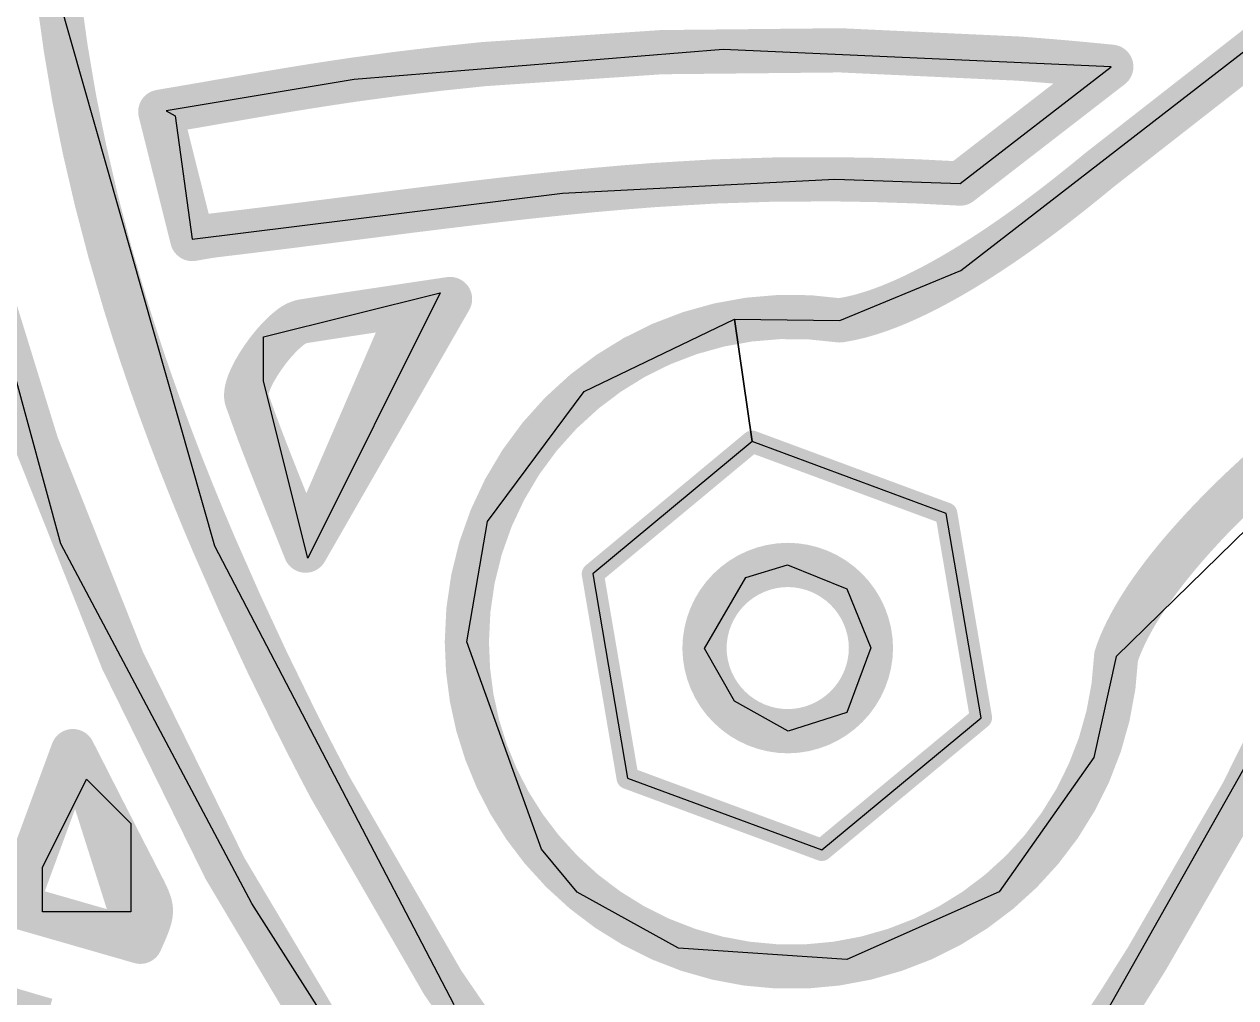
# Model space of a CAD drawing. Header units: millimetres. Extents: x 34 to 168, y 52 to 77.
# Drawn here: x 40.659 to 43.399, y 64.506 to 66.707 of the extents above; entities that cross this region are included whole.
import ezdxf

# ---------------------------------------------------------------- set-up
doc = ezdxf.new("R2010")
doc.units = ezdxf.units.MM
doc.layers.add('TopOverlay', color=2, linetype='Continuous')

msp = doc.modelspace()

# ---------------------------------------------------------------- linework, layer by layer
at = {"layer": 'TopOverlay'}
for p, q in [((42.7778, 66.1505), (44.8792, 67.7765)), ((45.2, 67.3), (43.1289, 65.2777)), ((40.7371, 66.7649), (41.0892, 65.5279)), ((42.2402, 66.6496), (41.405, 66.5818)), ((43.1179, 66.611), (42.2402, 66.6496)), ((42.7761, 66.3468), (43.1179, 66.611)), ((41.405, 66.5818), (40.9802, 66.5115)), ((40.7416, 65.532), (40.4777, 66.4986)), ((40.9802, 66.5115), (41, 66.5)), ((41, 66.5), (41.0389, 66.2214)), ((41.8761, 66.3251), (42.4923, 66.3565)), ((42.4923, 66.3565), (42.7761, 66.3468)), ((41.0389, 66.2214), (41.8761, 66.3251)), ((42.5037, 66.0374), (42.7778, 66.1505)), ((41.2, 66), (41.6, 66.1)), ((41.6, 66.1), (41.3, 65.5)), ((41.9257, 65.8763), (42.2656, 66.04)), ((42.3053, 65.7633), (42.2656, 66.04)), ((42.2656, 66.04), (42.5037, 66.0374)), ((42.2656, 66.04), (42.3053, 65.7633)), ((41.2, 65.9), (41.2, 66)), ((41.3, 65.5), (41.2, 65.9)), ((41.7068, 65.5828), (41.9257, 65.8763)), ((42.3053, 65.7633), (41.945, 65.4642)), ((42.7446, 65.6007), (42.3053, 65.7633)), ((41.6601, 65.3104), (41.7068, 65.5828)), ((42.8232, 65.139), (42.7446, 65.6007)), ((41.1734, 64.7192), (40.7416, 65.532)), ((41.0892, 65.5279), (41.6306, 64.4906)), ((42.291, 65.4558), (42.3852, 65.4845)), ((42.3852, 65.4845), (42.5196, 65.4304)), ((41.945, 65.4642), (42.0237, 65.0026)), ((42.1976, 65.2957), (42.291, 65.4558)), ((42.5196, 65.4304), (42.5742, 65.2972)), ((41.8293, 64.8416), (41.6601, 65.3104)), ((42.2656, 65.1764), (42.1976, 65.2957)), ((42.5742, 65.2972), (42.5196, 65.151)), ((43.0162, 64.3142), (43.561, 65.278)), ((43.1289, 65.2777), (43.0784, 65.0494)), ((42.3867, 65.1085), (42.2656, 65.1764)), ((42.5196, 65.151), (42.3867, 65.1085)), ((42.4629, 64.8401), (42.8232, 65.139)), ((43.0784, 65.0494), (42.8641, 64.7454)), ((40.7, 64.8), (40.8, 65)), ((40.8, 65), (40.9, 64.9)), ((42.0237, 65.0026), (42.4629, 64.8401)), ((40.9, 64.9), (40.9, 64.7)), ((41.91, 64.7446), (41.8293, 64.8416)), ((40.7, 64.7), (40.7, 64.8)), ((42.1386, 64.6176), (41.91, 64.7446)), ((42.8641, 64.7454), (42.5196, 64.5922)), ((41.5798, 64.0842), (41.1734, 64.7192)), ((40.9, 64.7), (40.7, 64.7)), ((42.5196, 64.5922), (42.1386, 64.6176))]:
    msp.add_line(p, q, dxfattribs=at)
for points, const_width in [([(43.3337, 66.5669), (43.9176, 67.0226)], 0.1), ([(42.9075, 66.6294), (42.929, 66.6278)], 0.1), ([(42.7761, 66.3468), (43.1179, 66.611)], 0.1), ([(42.7761, 66.3468), (43.1179, 66.611)], 0.1), ([(42.929, 66.6278), (42.9716, 66.6244)], 0.1), ([(42.9716, 66.6244), (43.0138, 66.6208)], 0.1), ([(43.0138, 66.6208), (43.0557, 66.617)], 0.1), ([(43.0557, 66.617), (43.0765, 66.615)], 0.1), ([(43.0765, 66.615), (43.1179, 66.611)], 0.1), ([(41.3447, 66.5728), (41.405, 66.5818)], 0.1), ([(41.1631, 66.543), (41.1937, 66.5482)], 0.1), ([(41.1937, 66.5482), (41.2241, 66.5533)], 0.1), ([(41.2241, 66.5533), (41.2544, 66.5584)], 0.1), ([(41.2544, 66.5584), (41.2845, 66.5633)], 0.1), ([(41.2845, 66.5633), (41.3146, 66.5681)], 0.1), ([(41.3146, 66.5681), (41.3447, 66.5728)], 0.1), ([(43.2042, 66.4658), (43.3337, 66.5669)], 0.1), ([(41.0208, 66.5184), (41.0342, 66.5207)], 0.1), ([(41.0342, 66.5207), (41.0477, 66.523)], 0.1), ([(41.0477, 66.523), (41.0611, 66.5253)], 0.1), ([(41.0611, 66.5253), (41.0744, 66.5276)], 0.1), ([(41.0744, 66.5276), (41.1011, 66.5323)], 0.1), ([(41.1011, 66.5323), (41.1323, 66.5376)], 0.1), ([(41.1323, 66.5376), (41.1631, 66.543)], 0.1), ([(40.9666, 66.5092), (40.9802, 66.5115)], 0.1), ([(40.9666, 66.5092), (41.0389, 66.2214)], 0.1), ([(40.9666, 66.5092), (41.0389, 66.2214)], 0.1), ([(40.9802, 66.5115), (41.0073, 66.5161)], 0.1), ([(41.0073, 66.5161), (41.0208, 66.5184)], 0.1), ([(43.0909, 66.3774), (43.2042, 66.4658)], 0.1), ([(41.8761, 66.3251), (41.9452, 66.3319)], 0.1), ([(41.9452, 66.3319), (42.0142, 66.338)], 0.1), ([(42.0142, 66.338), (42.0831, 66.3434)], 0.1), ([(41.6007, 66.2938), (41.6693, 66.3021)], 0.1), ([(41.6693, 66.3021), (41.7381, 66.3102)], 0.1), ([(41.7381, 66.3102), (41.8071, 66.3179)], 0.1), ([(41.8071, 66.3179), (41.8761, 66.3251)], 0.1), ([(41.3967, 66.268), (41.5323, 66.2853)], 0.1), ([(41.5323, 66.2853), (41.6007, 66.2938)], 0.1), ([(41.1861, 66.2415), (41.2164, 66.2452)], 0.1), ([(41.2164, 66.2452), (41.2467, 66.249)], 0.1), ([(41.2467, 66.249), (41.2769, 66.2528)], 0.1), ([(41.2769, 66.2528), (41.307, 66.2566)], 0.1), ([(41.307, 66.2566), (41.3371, 66.2604)], 0.1), ([(41.3371, 66.2604), (41.3669, 66.2642)], 0.1), ([(41.3669, 66.2642), (41.3967, 66.268)], 0.1), ([(41.0539, 66.2241), (41.0626, 66.2256)], 0.1), ([(41.0626, 66.2256), (41.0669, 66.2263)], 0.1), ([(41.0669, 66.2263), (41.0711, 66.227)], 0.1), ([(41.0711, 66.227), (41.0752, 66.2277)], 0.1), ([(41.0752, 66.2277), (41.0793, 66.2283)], 0.1), ([(41.0793, 66.2283), (41.0833, 66.2289)], 0.1), ([(41.0833, 66.2289), (41.0873, 66.2295)], 0.1), ([(41.0873, 66.2295), (41.0913, 66.23)], 0.1), ([(41.0913, 66.23), (41.0953, 66.2305)], 0.1), ([(41.0953, 66.2305), (41.1558, 66.2378)], 0.1), ([(41.1558, 66.2378), (41.1861, 66.2415)], 0.1), ([(41.2953, 65.5168), (41.6221, 66.0858)], 0.1), ([(41.5359, 66.0729), (41.6221, 66.0858)], 0.1), ([(41.2953, 65.5168), (41.5359, 66.0729)], 0.1), ([(41.3856, 66.0503), (41.4104, 66.054)], 0.1), ([(41.4104, 66.054), (41.4352, 66.0578)], 0.1), ([(41.4352, 66.0578), (41.4602, 66.0615)], 0.1), ([(41.4602, 66.0615), (41.4853, 66.0653)], 0.1), ([(41.4853, 66.0653), (41.5359, 66.0729)], 0.1), ([(41.2873, 66.035), (41.3118, 66.0388)], 0.1), ([(41.3118, 66.0388), (41.3364, 66.0427)], 0.1), ([(41.3364, 66.0427), (41.361, 66.0465)], 0.1), ([(41.361, 66.0465), (41.3856, 66.0503)], 0.1), ([(41.162, 65.8595), (41.1802, 65.8089)], 0.1), ([(41.1802, 65.8089), (41.1896, 65.7836)], 0.1), ([(41.1896, 65.7836), (41.1992, 65.7584)], 0.1), ([(41.1992, 65.7584), (41.209, 65.7331)], 0.1), ([(41.209, 65.7331), (41.2189, 65.7077)], 0.1), ([(41.945, 65.4642), (42.3053, 65.7633)], 0.05), ([(42.3053, 65.7633), (42.7446, 65.6007)], 0.05), ([(41.2189, 65.7077), (41.229, 65.6822)], 0.1), ([(41.229, 65.6822), (41.2392, 65.6565)], 0.1), ([(41.2392, 65.6565), (41.2496, 65.6307)], 0.1), ([(41.2496, 65.6307), (41.2601, 65.6046)], 0.1), ([(41.2601, 65.6046), (41.2671, 65.5872)], 0.1), ([(41.2671, 65.5872), (41.2706, 65.5785)], 0.1), ([(41.2706, 65.5785), (41.2741, 65.5698)], 0.1), ([(41.2741, 65.5698), (41.2776, 65.561)], 0.1), ([(41.2776, 65.561), (41.2847, 65.5434)], 0.1), ([(42.7446, 65.6007), (42.8232, 65.139)], 0.05), ([(41.2847, 65.5434), (41.2917, 65.5257)], 0.1), ([(41.2917, 65.5257), (41.2953, 65.5168)], 0.1), ([(41.945, 65.4642), (42.0237, 65.0026)], 0.05), ([(42.4629, 64.8401), (42.8232, 65.139)], 0.05), ([(40.6398, 64.7134), (40.7689, 65.0635)], 0.1), ([(40.7689, 65.0635), (40.8108, 64.9813)], 0.1), ([(40.8108, 64.9813), (40.8219, 64.9594)], 0.1), ([(40.8108, 64.9813), (40.9216, 64.6324)], 0.1), ([(40.8219, 64.9594), (40.8329, 64.9378)], 0.1), ([(42.0237, 65.0026), (42.4629, 64.8401)], 0.05), ([(40.8329, 64.9378), (40.8438, 64.9164)], 0.1), ([(40.8438, 64.9164), (40.8547, 64.8952)], 0.1), ([(40.8547, 64.8952), (40.8654, 64.8741)], 0.1), ([(40.8654, 64.8741), (40.8761, 64.8532)], 0.1), ([(40.8761, 64.8532), (40.8868, 64.8324)], 0.1), ([(40.8868, 64.8324), (40.8975, 64.8116)], 0.1), ([(40.8975, 64.8116), (40.9188, 64.7702)], 0.1), ([(40.9188, 64.7702), (40.9199, 64.7682)], 0.1), ([(40.9188, 64.7702), (40.9199, 64.7682)], 0.1), ([(40.9188, 64.7702), (40.9199, 64.7683)], 0.1), ([(40.9188, 64.7702), (40.9199, 64.7682)], 0.1), ([(40.9199, 64.7683), (40.9213, 64.7655)], 0.1), ([(40.9199, 64.7682), (40.9199, 64.7683)], 0.1), ([(40.9199, 64.7682), (40.9213, 64.7655)], 0.1), ([(40.9199, 64.7682), (40.9226, 64.7629)], 0.1), ([(40.9213, 64.7655), (40.9226, 64.7629)], 0.1), ([(40.9213, 64.7655), (40.9226, 64.7629)], 0.1), ([(40.9226, 64.7629), (40.9239, 64.7604)], 0.1), ([(40.9226, 64.7629), (40.9239, 64.7604)], 0.1), ([(40.9226, 64.7629), (40.9239, 64.7604)], 0.1), ([(40.9239, 64.7604), (40.9252, 64.7579)], 0.1), ([(40.9239, 64.7604), (40.9252, 64.7579)], 0.1), ([(40.9239, 64.7604), (40.9252, 64.7579)], 0.1), ([(40.9252, 64.7579), (40.9264, 64.7555)], 0.1), ([(40.9252, 64.7579), (40.9264, 64.7555)], 0.1), ([(40.9252, 64.7579), (40.9264, 64.7555)], 0.1), ([(40.9264, 64.7555), (40.9276, 64.7532)], 0.1), ([(40.9264, 64.7555), (40.9276, 64.7531)], 0.1), ([(40.9264, 64.7555), (40.9276, 64.7532)], 0.1), ([(40.9276, 64.7532), (40.9288, 64.7509)], 0.1), ([(40.9276, 64.7532), (40.9288, 64.7509)], 0.1), ([(40.9276, 64.7531), (40.9288, 64.7509)], 0.1), ([(40.9288, 64.7509), (40.9299, 64.7487)], 0.1), ([(40.9288, 64.7509), (40.9299, 64.7487)], 0.1), ([(40.9288, 64.7509), (40.9299, 64.7487)], 0.1), ([(40.9299, 64.7487), (40.932, 64.7444)], 0.1), ([(40.9299, 64.7487), (40.932, 64.7444)], 0.1), ([(40.9299, 64.7487), (40.931, 64.7465)], 0.1), ([(40.931, 64.7465), (40.932, 64.7444)], 0.1), ([(40.932, 64.7444), (40.9345, 64.7392)], 0.1), ([(40.6398, 64.7134), (40.9216, 64.6324)], 0.1), ([(40.9304, 64.6523), (40.934, 64.6608)], 0.1), ([(40.9216, 64.6324), (40.9304, 64.6523)], 0.1)]:
    msp.add_lwpolyline(points, dxfattribs=dict(at, const_width=const_width))
at = {"layer": 'TopOverlay', "const_width": 0.1}
for points in [[(40.7948, 66.426, -0.02284), (40.7371, 66.7649)], [(41.6982, 66.6169, -0.042531), (42.9075, 66.6294)], [(41.405, 66.5818, -0.011231), (41.6982, 66.6169)], [(40.8862, 66.0774, -0.021036), (40.7948, 66.426)], [(42.0831, 66.3434, -0.020612), (42.4923, 66.3565)], [(42.4923, 66.3565, -0.012638), (42.7761, 66.3468)], [(43.0909, 66.3774, -0.008198), (43.0017, 66.3057)], [(43.0017, 66.3057, -0.009067), (42.92, 66.2445)], [(41.3807, 64.3482, -0.079203), (40.5328, 66.257)], [(41.0539, 66.2241, -0.004388), (41.0389, 66.2214)], [(42.92, 66.2445, -0.010053), (42.8454, 66.1931)], [(42.8454, 66.1931, -0.011173), (42.7778, 66.1505)], [(42.7778, 66.1505, -0.012437), (42.7169, 66.1161)], [(42.7169, 66.1161, -0.013856), (42.6625, 66.089)], [(42.6625, 66.089, -0.015433), (42.6142, 66.0683)], [(40.9449, 65.8983, -0.009613), (40.8862, 66.0774)], [(42.5718, 66.0534, -0.039841), (42.5037, 66.0374)], [(42.6142, 66.0683, -0.017158), (42.5718, 66.0534)], [(41.2583, 66.0196, -0.119022), (41.2873, 66.035)], [(41.9257, 65.8763, -0.213775), (42.5037, 66.0374)], [(41.2249, 65.9871, -0.019909), (41.2418, 66.005)], [(41.2417, 66.005, -0.027004), (41.2583, 66.0196)], [(41.2086, 65.9669, -0.016993), (41.2249, 65.9871)], [(41.1803, 65.9238, -0.035042), (41.2086, 65.9669)], [(41.17, 65.903, -0.024324), (41.1803, 65.9238)], [(41.0125, 65.7153, -0.008946), (40.9449, 65.8983)], [(41.1632, 65.884, -0.036452), (41.17, 65.903)], [(41.1608, 65.8678, -0.064026), (41.1632, 65.884)], [(41.1613, 65.8625, -0.045102), (41.1608, 65.8678)], [(41.1618, 65.8602, -0.022598), (41.1613, 65.8625)], [(41.6601, 65.3104, -0.22371), (41.9257, 65.8763)], [(41.162, 65.8595, -0.00766), (41.1618, 65.8602)], [(43.409, 65.6537, -0.01783), (43.5716, 65.798)], [(43.7733, 65.7565, -0.048306), (43.1982, 64.5939)], [(41.0892, 65.5279, -0.008258), (41.0125, 65.7153)], [(43.3445, 65.5894, -0.01038), (43.409, 65.6537)], [(43.2902, 65.5302, -0.011513), (43.3445, 65.5894)], [(41.2704, 65.1378, -0.014451), (41.0892, 65.5279)], [(43.2451, 65.4761, -0.012782), (43.2902, 65.5302)], [(42.1976, 65.2957, -0.410659), (42.3852, 65.4845)], [(42.3852, 65.4845, -0.411497), (42.5742, 65.2972)], [(43.2084, 65.4269, -0.014192), (43.2451, 65.4761)], [(43.1793, 65.3825, -0.015736), (43.2084, 65.4269)], [(43.1569, 65.343, -0.017394), (43.1793, 65.3826)], [(43.1404, 65.3081, -0.01912), (43.1569, 65.343)], [(41.8293, 64.8416, -0.17545), (41.6601, 65.3104)], [(42.3867, 65.1085, -0.410568), (42.1976, 65.2957)], [(42.5742, 65.2972, -0.41101), (42.3867, 65.1085)], [(43.1289, 65.2777, -0.020839), (43.1404, 65.3081)], [(43.1289, 65.2777, -0.212026), (42.8641, 64.7454)], [(41.3502, 64.9826, -0.006161), (41.2704, 65.1378)], [(42.2137, 63.7223, -0.058115), (41.3502, 64.9826)], [(42.8641, 64.7454, -0.414368), (41.8293, 64.8416)], [(43.6497, 64.7835, -0.075748), (42.4889, 63.2222)], [(40.9345, 64.7392, -0.004907), (40.9368, 64.7343)], [(40.9368, 64.7343, -0.006468), (40.9388, 64.7296)], [(40.9388, 64.7297, -0.008252), (40.9405, 64.7253)], [(40.9405, 64.7253, -0.010235), (40.942, 64.7211)], [(40.942, 64.7211, -0.012351), (40.9432, 64.7172)], [(40.9432, 64.7172, -0.014482), (40.9442, 64.7134)], [(40.9442, 64.7134, -0.054008), (40.9454, 64.7026)], [(40.9434, 64.6875, -0.013794), (40.9418, 64.6817)], [(40.9445, 64.6928, -0.017252), (40.9434, 64.6875)], [(40.9452, 64.6978, -0.020497), (40.9445, 64.6928)], [(40.9454, 64.7026, -0.022871), (40.9452, 64.6978)], [(40.9371, 64.6684, -0.005528), (40.934, 64.6608)], [(40.9397, 64.6754, -0.007797), (40.9371, 64.6684)], [(40.9418, 64.6817, -0.01057), (40.9397, 64.6754)], [(43.1982, 64.5939, -0.011491), (43.0162, 64.3142)], [(40.7089, 64.4553, -0.007293), (40.6028, 64.4868)]]:
    msp.add_lwpolyline(points, format="xyb", dxfattribs=at)
at = {"layer": 'TopOverlay'}
for points, const_width in [([(42.8826, 66.6294, 1), (42.9325, 66.6294, 1)], 0.05), ([(42.8826, 66.6294, 1), (42.9325, 66.6294, 1)], 0.05), ([(41.6732, 66.6169, 1), (41.7232, 66.6169, 1)], 0.05), ([(41.6732, 66.6169, 1), (41.7232, 66.6169, 1)], 0.05), ([(42.904, 66.6278, 1), (42.954, 66.6278, 1)], 0.05), ([(42.904, 66.6278, 1), (42.954, 66.6278, 1)], 0.05), ([(42.9466, 66.6244, 1), (42.9966, 66.6244, 1)], 0.05), ([(42.9466, 66.6244, 1), (42.9966, 66.6244, 1)], 0.05), ([(42.9888, 66.6208, 1), (43.0388, 66.6208, 1)], 0.05), ([(42.9888, 66.6208, 1), (43.0388, 66.6208, 1)], 0.05), ([(43.0307, 66.617, 1), (43.0807, 66.617, 1)], 0.05), ([(43.0307, 66.617, 1), (43.0807, 66.617, 1)], 0.05), ([(43.0515, 66.615, 1), (43.1015, 66.615, 1)], 0.05), ([(43.0515, 66.615, 1), (43.1015, 66.615, 1)], 0.05), ([(43.0929, 66.611, 1), (43.1429, 66.611, 1)], 0.05), ([(43.0929, 66.611, 1), (43.1429, 66.611, 1)], 0.05), ([(43.0929, 66.611, 1), (43.1429, 66.611, 1)], 0.05), ([(41.38, 66.5818, 1), (41.43, 66.5818, 1)], 0.05), ([(41.38, 66.5818, 1), (41.43, 66.5818, 1)], 0.05), ([(41.1687, 66.5482, 1), (41.2187, 66.5482, 1)], 0.05), ([(41.1687, 66.5482, 1), (41.2187, 66.5482, 1)], 0.05), ([(41.1991, 66.5533, 1), (41.2491, 66.5533, 1)], 0.05), ([(41.1991, 66.5533, 1), (41.2491, 66.5533, 1)], 0.05), ([(41.2294, 66.5584, 1), (41.2794, 66.5584, 1)], 0.05), ([(41.2294, 66.5584, 1), (41.2794, 66.5584, 1)], 0.05), ([(41.2595, 66.5633, 1), (41.3095, 66.5633, 1)], 0.05), ([(41.2595, 66.5633, 1), (41.3095, 66.5633, 1)], 0.05), ([(41.2896, 66.5681, 1), (41.3396, 66.5681, 1)], 0.05), ([(41.2896, 66.5681, 1), (41.3396, 66.5681, 1)], 0.05), ([(41.3197, 66.5728, 1), (41.3697, 66.5728, 1)], 0.05), ([(41.3197, 66.5728, 1), (41.3697, 66.5728, 1)], 0.05), ([(43.3087, 66.5669, 1), (43.3587, 66.5669, 1)], 0.05), ([(43.3087, 66.5669, 1), (43.3587, 66.5669, 1)], 0.05), ([(41.0092, 66.5207, 1), (41.0592, 66.5207, 1)], 0.05), ([(41.0092, 66.5207, 1), (41.0592, 66.5207, 1)], 0.05), ([(41.0227, 66.523, 1), (41.0727, 66.523, 1)], 0.05), ([(41.0227, 66.523, 1), (41.0727, 66.523, 1)], 0.05), ([(41.0361, 66.5253, 1), (41.0861, 66.5253, 1)], 0.05), ([(41.0361, 66.5253, 1), (41.0861, 66.5253, 1)], 0.05), ([(41.0494, 66.5276, 1), (41.0994, 66.5276, 1)], 0.05), ([(41.0494, 66.5276, 1), (41.0994, 66.5276, 1)], 0.05), ([(41.0761, 66.5323, 1), (41.1261, 66.5323, 1)], 0.05), ([(41.0761, 66.5323, 1), (41.1261, 66.5323, 1)], 0.05), ([(41.1073, 66.5376, 1), (41.1573, 66.5376, 1)], 0.05), ([(41.1073, 66.5376, 1), (41.1573, 66.5376, 1)], 0.05), ([(41.1381, 66.543, 1), (41.1881, 66.543, 1)], 0.05), ([(41.1381, 66.543, 1), (41.1881, 66.543, 1)], 0.05), ([(40.9416, 66.5092, 1), (40.9916, 66.5092, 1)], 0.05), ([(40.9416, 66.5092, 1), (40.9916, 66.5092, 1)], 0.05), ([(40.9416, 66.5092, 1), (40.9916, 66.5092, 1)], 0.05), ([(40.9552, 66.5115, 1), (41.0052, 66.5115, 1)], 0.05), ([(40.9552, 66.5115, 1), (41.0052, 66.5115, 1)], 0.05), ([(40.9823, 66.5161, 1), (41.0323, 66.5161, 1)], 0.05), ([(40.9823, 66.5161, 1), (41.0323, 66.5161, 1)], 0.05), ([(40.9958, 66.5184, 1), (41.0458, 66.5184, 1)], 0.05), ([(40.9958, 66.5184, 1), (41.0458, 66.5184, 1)], 0.05), ([(43.1792, 66.4658, 1), (43.2292, 66.4658, 1)], 0.05), ([(43.1792, 66.4658, 1), (43.2292, 66.4658, 1)], 0.05), ([(40.7698, 66.426, 1), (40.8198, 66.426, 1)], 0.05), ([(40.7698, 66.426, 1), (40.8198, 66.426, 1)], 0.05), ([(42.4673, 66.3565, 1), (42.5173, 66.3565, 1)], 0.05), ([(42.4673, 66.3565, 1), (42.5173, 66.3565, 1)], 0.05), ([(43.0659, 66.3774, 1), (43.1159, 66.3774, 1)], 0.05), ([(43.0659, 66.3774, 1), (43.1159, 66.3774, 1)], 0.05), ([(41.9202, 66.3319, 1), (41.9702, 66.3319, 1)], 0.05), ([(41.9202, 66.3319, 1), (41.9702, 66.3319, 1)], 0.05), ([(41.9892, 66.338, 1), (42.0392, 66.338, 1)], 0.05), ([(41.9892, 66.338, 1), (42.0392, 66.338, 1)], 0.05), ([(42.0581, 66.3434, 1), (42.1081, 66.3434, 1)], 0.05), ([(42.0581, 66.3434, 1), (42.1081, 66.3434, 1)], 0.05), ([(42.7511, 66.3468, 1), (42.8011, 66.3468, 1)], 0.05), ([(42.7511, 66.3468, 1), (42.8011, 66.3468, 1)], 0.05), ([(42.7511, 66.3468, 1), (42.8011, 66.3468, 1)], 0.05), ([(41.6443, 66.3021, 1), (41.6943, 66.3021, 1)], 0.05), ([(41.6443, 66.3021, 1), (41.6943, 66.3021, 1)], 0.05), ([(41.7131, 66.3102, 1), (41.7631, 66.3102, 1)], 0.05), ([(41.7131, 66.3102, 1), (41.7631, 66.3102, 1)], 0.05), ([(41.7821, 66.3179, 1), (41.8321, 66.3179, 1)], 0.05), ([(41.7821, 66.3179, 1), (41.8321, 66.3179, 1)], 0.05), ([(41.8511, 66.3251, 1), (41.9011, 66.3251, 1)], 0.05), ([(41.8511, 66.3251, 1), (41.9011, 66.3251, 1)], 0.05), ([(42.9767, 66.3057, 1), (43.0267, 66.3057, 1)], 0.05), ([(42.9767, 66.3057, 1), (43.0267, 66.3057, 1)], 0.05), ([(41.5073, 66.2853, 1), (41.5573, 66.2853, 1)], 0.05), ([(41.5073, 66.2853, 1), (41.5573, 66.2853, 1)], 0.05), ([(41.5757, 66.2938, 1), (41.6257, 66.2938, 1)], 0.05), ([(41.5757, 66.2938, 1), (41.6257, 66.2938, 1)], 0.05), ([(41.1914, 66.2452, 1), (41.2414, 66.2452, 1)], 0.05), ([(41.1914, 66.2452, 1), (41.2414, 66.2452, 1)], 0.05), ([(41.2217, 66.249, 1), (41.2717, 66.249, 1)], 0.05), ([(41.2217, 66.249, 1), (41.2717, 66.249, 1)], 0.05), ([(41.2519, 66.2528, 1), (41.3019, 66.2528, 1)], 0.05), ([(41.2519, 66.2528, 1), (41.3019, 66.2528, 1)], 0.05), ([(41.282, 66.2566, 1), (41.332, 66.2566, 1)], 0.05), ([(41.282, 66.2566, 1), (41.332, 66.2566, 1)], 0.05), ([(41.3121, 66.2604, 1), (41.3621, 66.2604, 1)], 0.05), ([(41.3121, 66.2604, 1), (41.3621, 66.2604, 1)], 0.05), ([(41.3419, 66.2642, 1), (41.3919, 66.2642, 1)], 0.05), ([(41.3419, 66.2642, 1), (41.3919, 66.2642, 1)], 0.05), ([(41.3717, 66.268, 1), (41.4217, 66.268, 1)], 0.05), ([(41.3717, 66.268, 1), (41.4217, 66.268, 1)], 0.05), ([(41.0139, 66.2214, 1), (41.0639, 66.2214, 1)], 0.05), ([(41.0139, 66.2214, 1), (41.0639, 66.2214, 1)], 0.05), ([(41.0139, 66.2214, 1), (41.0639, 66.2214, 1)], 0.05), ([(41.0289, 66.2241, 1), (41.0789, 66.2241, 1)], 0.05), ([(41.0289, 66.2241, 1), (41.0789, 66.2241, 1)], 0.05), ([(41.0376, 66.2256, 1), (41.0876, 66.2256, 1)], 0.05), ([(41.0376, 66.2256, 1), (41.0876, 66.2256, 1)], 0.05), ([(41.0419, 66.2263, 1), (41.0919, 66.2263, 1)], 0.05), ([(41.0419, 66.2263, 1), (41.0919, 66.2263, 1)], 0.05), ([(41.0461, 66.227, 1), (41.0961, 66.227, 1)], 0.05), ([(41.0461, 66.227, 1), (41.0961, 66.227, 1)], 0.05), ([(41.0502, 66.2277, 1), (41.1002, 66.2277, 1)], 0.05), ([(41.0502, 66.2277, 1), (41.1002, 66.2277, 1)], 0.05), ([(41.0543, 66.2283, 1), (41.1043, 66.2283, 1)], 0.05), ([(41.0543, 66.2283, 1), (41.1043, 66.2283, 1)], 0.05), ([(41.0583, 66.2289, 1), (41.1083, 66.2289, 1)], 0.05), ([(41.0583, 66.2289, 1), (41.1083, 66.2289, 1)], 0.05), ([(41.0624, 66.2295, 1), (41.1123, 66.2295, 1)], 0.05), ([(41.0624, 66.2295, 1), (41.1123, 66.2295, 1)], 0.05), ([(41.0663, 66.23, 1), (41.1163, 66.23, 1)], 0.05), ([(41.0663, 66.23, 1), (41.1163, 66.23, 1)], 0.05), ([(41.0703, 66.2305, 1), (41.1203, 66.2305, 1)], 0.05), ([(41.0703, 66.2305, 1), (41.1203, 66.2305, 1)], 0.05), ([(41.1308, 66.2378, 1), (41.1808, 66.2378, 1)], 0.05), ([(41.1308, 66.2378, 1), (41.1808, 66.2378, 1)], 0.05), ([(41.1611, 66.2415, 1), (41.2111, 66.2415, 1)], 0.05), ([(41.1611, 66.2415, 1), (41.2111, 66.2415, 1)], 0.05), ([(42.895, 66.2445, 1), (42.945, 66.2445, 1)], 0.05), ([(42.895, 66.2445, 1), (42.945, 66.2445, 1)], 0.05), ([(42.8204, 66.1931, 1), (42.8704, 66.1931, 1)], 0.05), ([(42.8204, 66.1931, 1), (42.8704, 66.1931, 1)], 0.05), ([(42.7528, 66.1505, 1), (42.8028, 66.1505, 1)], 0.05), ([(42.7528, 66.1505, 1), (42.8028, 66.1505, 1)], 0.05), ([(42.6919, 66.1161, 1), (42.7419, 66.1161, 1)], 0.05), ([(42.6919, 66.1161, 1), (42.7419, 66.1161, 1)], 0.05), ([(41.5971, 66.0858, 1), (41.6471, 66.0858, 1)], 0.05), ([(41.5971, 66.0858, 1), (41.6471, 66.0858, 1)], 0.05), ([(42.6375, 66.089, 1), (42.6875, 66.089, 1)], 0.05), ([(42.6375, 66.089, 1), (42.6875, 66.089, 1)], 0.05), ([(40.8612, 66.0774, 1), (40.9112, 66.0774, 1)], 0.05), ([(40.8612, 66.0774, 1), (40.9112, 66.0774, 1)], 0.05), ([(41.3854, 66.054, 1), (41.4354, 66.054, 1)], 0.05), ([(41.3854, 66.054, 1), (41.4354, 66.054, 1)], 0.05), ([(41.4102, 66.0578, 1), (41.4602, 66.0578, 1)], 0.05), ([(41.4102, 66.0578, 1), (41.4602, 66.0578, 1)], 0.05), ([(41.4352, 66.0615, 1), (41.4852, 66.0615, 1)], 0.05), ([(41.4352, 66.0615, 1), (41.4852, 66.0615, 1)], 0.05), ([(41.4603, 66.0653, 1), (41.5103, 66.0653, 1)], 0.05), ([(41.4603, 66.0653, 1), (41.5103, 66.0653, 1)], 0.05), ([(41.511, 66.0729, 1), (41.5609, 66.0729, 1)], 0.05), ([(41.511, 66.0729, 1), (41.5609, 66.0729, 1)], 0.05), ([(41.511, 66.0729, 1), (41.5609, 66.0729, 1)], 0.05), ([(42.5468, 66.0534, 1), (42.5968, 66.0534, 1)], 0.05), ([(42.5468, 66.0534, 1), (42.5968, 66.0534, 1)], 0.05), ([(42.5892, 66.0683, 1), (42.6392, 66.0683, 1)], 0.05), ([(42.5892, 66.0683, 1), (42.6392, 66.0683, 1)], 0.05), ([(41.2623, 66.035, 1), (41.3123, 66.035, 1)], 0.05), ([(41.2623, 66.035, 1), (41.3123, 66.035, 1)], 0.05), ([(41.2868, 66.0388, 1), (41.3368, 66.0388, 1)], 0.05), ([(41.2868, 66.0388, 1), (41.3368, 66.0388, 1)], 0.05), ([(41.3114, 66.0427, 1), (41.3614, 66.0427, 1)], 0.05), ([(41.3114, 66.0427, 1), (41.3614, 66.0427, 1)], 0.05), ([(41.336, 66.0465, 1), (41.386, 66.0465, 1)], 0.05), ([(41.336, 66.0465, 1), (41.386, 66.0465, 1)], 0.05), ([(41.3606, 66.0503, 1), (41.4106, 66.0503, 1)], 0.05), ([(41.3606, 66.0503, 1), (41.4106, 66.0503, 1)], 0.05), ([(42.4787, 66.0374, 1), (42.5287, 66.0374, 1)], 0.05), ([(42.4787, 66.0374, 1), (42.5287, 66.0374, 1)], 0.05), ([(41.2168, 66.005, 1), (41.2667, 66.005, 1)], 0.05), ([(41.2168, 66.005, 1), (41.2668, 66.005, 1)], 0.05), ([(41.2333, 66.0196, 1), (41.2833, 66.0196, 1)], 0.05), ([(41.2333, 66.0196, 1), (41.2833, 66.0196, 1)], 0.05), ([(41.1999, 65.9871, 1), (41.2499, 65.9871, 1)], 0.05), ([(41.1999, 65.9871, 1), (41.2499, 65.9871, 1)], 0.05), ([(41.1836, 65.9669, 1), (41.2336, 65.9669, 1)], 0.05), ([(41.1836, 65.9669, 1), (41.2336, 65.9669, 1)], 0.05), ([(41.1553, 65.9238, 1), (41.2053, 65.9238, 1)], 0.05), ([(41.1553, 65.9238, 1), (41.2053, 65.9238, 1)], 0.05), ([(40.9199, 65.8983, 1), (40.9699, 65.8983, 1)], 0.05), ([(40.9199, 65.8983, 1), (40.9699, 65.8983, 1)], 0.05), ([(41.145, 65.903, 1), (41.195, 65.903, 1)], 0.05), ([(41.145, 65.903, 1), (41.195, 65.903, 1)], 0.05), ([(41.1358, 65.8678, 1), (41.1858, 65.8678, 1)], 0.05), ([(41.1358, 65.8678, 1), (41.1858, 65.8678, 1)], 0.05), ([(41.1363, 65.8625, 1), (41.1863, 65.8625, 1)], 0.05), ([(41.1363, 65.8625, 1), (41.1863, 65.8625, 1)], 0.05), ([(41.1382, 65.884, 1), (41.1882, 65.884, 1)], 0.05), ([(41.1382, 65.884, 1), (41.1882, 65.884, 1)], 0.05), ([(41.9007, 65.8763, 1), (41.9507, 65.8763, 1)], 0.05), ([(41.9007, 65.8763, 1), (41.9507, 65.8763, 1)], 0.05), ([(41.1368, 65.8602, 1), (41.1868, 65.8602, 1)], 0.05), ([(41.1368, 65.8602, 1), (41.1868, 65.8602, 1)], 0.05), ([(41.137, 65.8595, 1), (41.187, 65.8595, 1)], 0.05), ([(41.137, 65.8595, 1), (41.187, 65.8595, 1)], 0.05), ([(41.1552, 65.8089, 1), (41.2052, 65.8089, 1)], 0.05), ([(41.1552, 65.8089, 1), (41.2052, 65.8089, 1)], 0.05), ([(41.1646, 65.7836, 1), (41.2146, 65.7836, 1)], 0.05), ([(41.1646, 65.7836, 1), (41.2146, 65.7836, 1)], 0.05), ([(41.1742, 65.7584, 1), (41.2242, 65.7584, 1)], 0.05), ([(41.1742, 65.7584, 1), (41.2242, 65.7584, 1)], 0.05), ([(41.184, 65.7331, 1), (41.234, 65.7331, 1)], 0.05), ([(41.184, 65.7331, 1), (41.234, 65.7331, 1)], 0.05), ([(42.2928, 65.7633, 1), (42.3178, 65.7633, 1)], 0.025), ([(42.2928, 65.7633, 1), (42.3178, 65.7633, 1)], 0.025), ([(40.9875, 65.7153, 1), (41.0375, 65.7153, 1)], 0.05), ([(40.9876, 65.7153, 1), (41.0375, 65.7153, 1)], 0.05), ([(41.1939, 65.7077, 1), (41.2439, 65.7077, 1)], 0.05), ([(41.1939, 65.7077, 1), (41.2439, 65.7077, 1)], 0.05), ([(41.204, 65.6822, 1), (41.254, 65.6822, 1)], 0.05), ([(41.204, 65.6822, 1), (41.254, 65.6822, 1)], 0.05), ([(41.2142, 65.6565, 1), (41.2642, 65.6565, 1)], 0.05), ([(41.2142, 65.6565, 1), (41.2642, 65.6565, 1)], 0.05), ([(43.384, 65.6537, 1), (43.434, 65.6537, 1)], 0.05), ([(43.384, 65.6537, 1), (43.434, 65.6537, 1)], 0.05), ([(41.2246, 65.6307, 1), (41.2746, 65.6307, 1)], 0.05), ([(41.2246, 65.6307, 1), (41.2746, 65.6307, 1)], 0.05), ([(41.2351, 65.6046, 1), (41.2851, 65.6046, 1)], 0.05), ([(41.2351, 65.6046, 1), (41.2851, 65.6046, 1)], 0.05), ([(41.2421, 65.5872, 1), (41.2921, 65.5872, 1)], 0.05), ([(41.2421, 65.5872, 1), (41.2921, 65.5872, 1)], 0.05), ([(43.3195, 65.5894, 1), (43.3695, 65.5894, 1)], 0.05), ([(43.3195, 65.5894, 1), (43.3695, 65.5894, 1)], 0.05), ([(41.2456, 65.5785, 1), (41.2956, 65.5785, 1)], 0.05), ([(41.2456, 65.5785, 1), (41.2956, 65.5785, 1)], 0.05), ([(41.2491, 65.5698, 1), (41.2991, 65.5698, 1)], 0.05), ([(41.2491, 65.5698, 1), (41.2991, 65.5698, 1)], 0.05), ([(41.2526, 65.561, 1), (41.3026, 65.561, 1)], 0.05), ([(41.2526, 65.561, 1), (41.3026, 65.561, 1)], 0.05), ([(42.7321, 65.6007, 1), (42.7571, 65.6007, 1)], 0.025), ([(42.7321, 65.6007, 1), (42.7571, 65.6007, 1)], 0.025), ([(41.2597, 65.5434, 1), (41.3097, 65.5434, 1)], 0.05), ([(41.2597, 65.5434, 1), (41.3097, 65.5434, 1)], 0.05), ([(41.0643, 65.5279, 1), (41.1142, 65.5279, 1)], 0.05), ([(41.0643, 65.5279, 1), (41.1142, 65.5279, 1)], 0.05), ([(41.2667, 65.5257, 1), (41.3167, 65.5257, 1)], 0.05), ([(41.2667, 65.5257, 1), (41.3167, 65.5257, 1)], 0.05), ([(41.2703, 65.5168, 1), (41.3203, 65.5168, 1)], 0.05), ([(41.2703, 65.5168, 1), (41.3203, 65.5168, 1)], 0.05), ([(41.2703, 65.5168, 1), (41.3203, 65.5168, 1)], 0.05), ([(43.2652, 65.5302, 1), (43.3152, 65.5302, 1)], 0.05), ([(43.2652, 65.5302, 1), (43.3152, 65.5302, 1)], 0.05), ([(42.3602, 65.4845, 1), (42.4102, 65.4845, 1)], 0.05), ([(42.3602, 65.4845, 1), (42.4102, 65.4845, 1)], 0.05), ([(43.2201, 65.4761, 1), (43.2701, 65.4761, 1)], 0.05), ([(43.2201, 65.4761, 1), (43.2701, 65.4761, 1)], 0.05), ([(41.9325, 65.4642, 1), (41.9575, 65.4642, 1)], 0.025), ([(41.9325, 65.4642, 1), (41.9575, 65.4642, 1)], 0.025), ([(43.1834, 65.4269, 1), (43.2334, 65.4269, 1)], 0.05), ([(43.1834, 65.4269, 1), (43.2334, 65.4269, 1)], 0.05), ([(43.1543, 65.3826, 1), (43.2043, 65.3826, 1)], 0.05), ([(43.1543, 65.3825, 1), (43.2043, 65.3825, 1)], 0.05), ([(43.1319, 65.343, 1), (43.1819, 65.343, 1)], 0.05), ([(43.1319, 65.343, 1), (43.1819, 65.343, 1)], 0.05), ([(41.6351, 65.3104, 1), (41.6851, 65.3104, 1)], 0.05), ([(41.6351, 65.3104, 1), (41.6851, 65.3104, 1)], 0.05), ([(42.1726, 65.2957, 1), (42.2226, 65.2957, 1)], 0.05), ([(42.1726, 65.2957, 1), (42.2226, 65.2957, 1)], 0.05), ([(42.5492, 65.2972, 1), (42.5992, 65.2972, 1)], 0.05), ([(42.5492, 65.2972, 1), (42.5992, 65.2972, 1)], 0.05), ([(43.1154, 65.3081, 1), (43.1654, 65.3081, 1)], 0.05), ([(43.1154, 65.3081, 1), (43.1654, 65.3081, 1)], 0.05), ([(43.1039, 65.2777, 1), (43.1539, 65.2777, 1)], 0.05), ([(43.1039, 65.2777, 1), (43.1539, 65.2777, 1)], 0.05), ([(41.2454, 65.1378, 1), (41.2954, 65.1378, 1)], 0.05), ([(41.2454, 65.1378, 1), (41.2954, 65.1378, 1)], 0.05), ([(42.3617, 65.1085, 1), (42.4117, 65.1085, 1)], 0.05), ([(42.3617, 65.1085, 1), (42.4117, 65.1085, 1)], 0.05), ([(42.8107, 65.139, 1), (42.8357, 65.139, 1)], 0.025), ([(42.8107, 65.139, 1), (42.8357, 65.139, 1)], 0.025), ([(40.7439, 65.0635, 1), (40.7939, 65.0635, 1)], 0.05), ([(40.7439, 65.0635, 1), (40.7939, 65.0635, 1)], 0.05), ([(40.7858, 64.9813, 1), (40.8358, 64.9813, 1)], 0.05), ([(40.7858, 64.9813, 1), (40.8358, 64.9813, 1)], 0.05), ([(40.7858, 64.9813, 1), (40.8358, 64.9813, 1)], 0.05), ([(40.7969, 64.9594, 1), (40.8469, 64.9594, 1)], 0.05), ([(40.7969, 64.9594, 1), (40.8469, 64.9594, 1)], 0.05), ([(41.3252, 64.9826, 1), (41.3752, 64.9826, 1)], 0.05), ([(41.3252, 64.9826, 1), (41.3752, 64.9826, 1)], 0.05), ([(42.0112, 65.0026, 1), (42.0362, 65.0026, 1)], 0.025), ([(42.0112, 65.0026, 1), (42.0362, 65.0026, 1)], 0.025), ([(40.8079, 64.9378, 1), (40.8579, 64.9378, 1)], 0.05), ([(40.8079, 64.9378, 1), (40.8579, 64.9378, 1)], 0.05), ([(40.8188, 64.9164, 1), (40.8688, 64.9164, 1)], 0.05), ([(40.8188, 64.9164, 1), (40.8688, 64.9164, 1)], 0.05), ([(40.8297, 64.8952, 1), (40.8797, 64.8952, 1)], 0.05), ([(40.8297, 64.8952, 1), (40.8797, 64.8952, 1)], 0.05), ([(40.8404, 64.8741, 1), (40.8904, 64.8741, 1)], 0.05), ([(40.8404, 64.8741, 1), (40.8904, 64.8741, 1)], 0.05), ([(40.8511, 64.8532, 1), (40.9011, 64.8532, 1)], 0.05), ([(40.8511, 64.8532, 1), (40.9011, 64.8532, 1)], 0.05), ([(40.8618, 64.8324, 1), (40.9118, 64.8324, 1)], 0.05), ([(40.8618, 64.8324, 1), (40.9118, 64.8324, 1)], 0.05), ([(41.8043, 64.8416, 1), (41.8543, 64.8416, 1)], 0.05), ([(41.8043, 64.8416, 1), (41.8543, 64.8416, 1)], 0.05), ([(40.8725, 64.8116, 1), (40.9225, 64.8116, 1)], 0.05), ([(40.8725, 64.8116, 1), (40.9225, 64.8116, 1)], 0.05), ([(42.4504, 64.8401, 1), (42.4754, 64.8401, 1)], 0.025), ([(42.4504, 64.8401, 1), (42.4754, 64.8401, 1)], 0.025), ([(40.8938, 64.7702, 1), (40.9438, 64.7702, 1)], 0.05), ([(40.8938, 64.7702, 1), (40.9438, 64.7702, 1)], 0.05), ([(40.8938, 64.7702, 1), (40.9438, 64.7702, 1)], 0.05), ([(40.8938, 64.7702, 1), (40.9438, 64.7702, 1)], 0.05), ([(40.8938, 64.7702, 1), (40.9438, 64.7702, 1)], 0.05), ([(40.8949, 64.7683, 1), (40.9449, 64.7683, 1)], 0.05), ([(40.8949, 64.7683, 1), (40.9449, 64.7683, 1)], 0.05), ([(40.8949, 64.7683, 1), (40.9449, 64.7683, 1)], 0.05), ([(40.8949, 64.7682, 1), (40.9449, 64.7682, 1)], 0.05), ([(40.8949, 64.7682, 1), (40.9449, 64.7682, 1)], 0.05), ([(40.8949, 64.7682, 1), (40.9449, 64.7682, 1)], 0.05), ([(40.8949, 64.7682, 1), (40.9449, 64.7682, 1)], 0.05), ([(40.8949, 64.7682, 1), (40.9449, 64.7682, 1)], 0.05), ([(40.8949, 64.7682, 1), (40.9449, 64.7682, 1)], 0.05), ([(40.8963, 64.7655, 1), (40.9463, 64.7655, 1)], 0.05), ([(40.8963, 64.7655, 1), (40.9463, 64.7655, 1)], 0.05), ([(40.8963, 64.7655, 1), (40.9463, 64.7655, 1)], 0.05), ([(40.8963, 64.7655, 1), (40.9463, 64.7655, 1)], 0.05), ([(40.8976, 64.7629, 1), (40.9476, 64.7629, 1)], 0.05), ([(40.8976, 64.7629, 1), (40.9476, 64.7629, 1)], 0.05), ([(40.8976, 64.7629, 1), (40.9476, 64.7629, 1)], 0.05), ([(40.8976, 64.7629, 1), (40.9476, 64.7629, 1)], 0.05), ([(40.8976, 64.7629, 1), (40.9476, 64.7629, 1)], 0.05), ([(40.8976, 64.7629, 1), (40.9476, 64.7629, 1)], 0.05), ([(40.8989, 64.7604, 1), (40.9489, 64.7604, 1)], 0.05), ([(40.8989, 64.7604, 1), (40.9489, 64.7604, 1)], 0.05), ([(40.8989, 64.7604, 1), (40.9489, 64.7604, 1)], 0.05), ([(40.8989, 64.7604, 1), (40.9489, 64.7604, 1)], 0.05), ([(40.8989, 64.7604, 1), (40.9489, 64.7604, 1)], 0.05), ([(40.8989, 64.7604, 1), (40.9489, 64.7604, 1)], 0.05), ([(40.9002, 64.7579, 1), (40.9502, 64.7579, 1)], 0.05), ([(40.9002, 64.7579, 1), (40.9502, 64.7579, 1)], 0.05), ([(40.9002, 64.7579, 1), (40.9502, 64.7579, 1)], 0.05), ([(40.9002, 64.7579, 1), (40.9502, 64.7579, 1)], 0.05), ([(40.9002, 64.7579, 1), (40.9502, 64.7579, 1)], 0.05), ([(40.9002, 64.7579, 1), (40.9502, 64.7579, 1)], 0.05), ([(40.9014, 64.7555, 1), (40.9514, 64.7555, 1)], 0.05), ([(40.9014, 64.7555, 1), (40.9514, 64.7555, 1)], 0.05), ([(40.9014, 64.7555, 1), (40.9514, 64.7555, 1)], 0.05), ([(40.9014, 64.7555, 1), (40.9514, 64.7555, 1)], 0.05), ([(40.9014, 64.7555, 1), (40.9514, 64.7555, 1)], 0.05), ([(40.9014, 64.7555, 1), (40.9514, 64.7555, 1)], 0.05), ([(40.9026, 64.7532, 1), (40.9526, 64.7532, 1)], 0.05), ([(40.9026, 64.7532, 1), (40.9526, 64.7532, 1)], 0.05), ([(40.9026, 64.7532, 1), (40.9526, 64.7532, 1)], 0.05), ([(40.9026, 64.7532, 1), (40.9526, 64.7532, 1)], 0.05), ([(40.9026, 64.7531, 1), (40.9526, 64.7531, 1)], 0.05), ([(40.9026, 64.7531, 1), (40.9526, 64.7531, 1)], 0.05), ([(40.9038, 64.7509, 1), (40.9538, 64.7509, 1)], 0.05), ([(40.9038, 64.7509, 1), (40.9538, 64.7509, 1)], 0.05), ([(40.9038, 64.7509, 1), (40.9538, 64.7509, 1)], 0.05), ([(40.9038, 64.7509, 1), (40.9538, 64.7509, 1)], 0.05), ([(40.9038, 64.7509, 1), (40.9538, 64.7509, 1)], 0.05), ([(40.9038, 64.7509, 1), (40.9538, 64.7509, 1)], 0.05), ([(40.9049, 64.7487, 1), (40.9549, 64.7487, 1)], 0.05), ([(40.9049, 64.7487, 1), (40.9549, 64.7487, 1)], 0.05), ([(40.9049, 64.7487, 1), (40.9549, 64.7487, 1)], 0.05), ([(40.9049, 64.7487, 1), (40.9549, 64.7487, 1)], 0.05), ([(40.9049, 64.7487, 1), (40.9549, 64.7487, 1)], 0.05), ([(40.9049, 64.7487, 1), (40.9549, 64.7487, 1)], 0.05), ([(40.906, 64.7465, 1), (40.956, 64.7465, 1)], 0.05), ([(40.906, 64.7465, 1), (40.956, 64.7465, 1)], 0.05), ([(40.907, 64.7444, 1), (40.957, 64.7444, 1)], 0.05), ([(40.907, 64.7444, 1), (40.957, 64.7444, 1)], 0.05), ([(40.907, 64.7444, 1), (40.957, 64.7444, 1)], 0.05), ([(40.907, 64.7444, 1), (40.957, 64.7444, 1)], 0.05), ([(40.9095, 64.7392, 1), (40.9595, 64.7392, 1)], 0.05), ([(40.9095, 64.7392, 1), (40.9595, 64.7392, 1)], 0.05), ([(42.8391, 64.7454, 1), (42.8891, 64.7454, 1)], 0.05), ([(42.8391, 64.7454, 1), (42.8891, 64.7454, 1)], 0.05), ([(40.6148, 64.7134, 1), (40.6648, 64.7134, 1)], 0.05), ([(40.6148, 64.7134, 1), (40.6648, 64.7134, 1)], 0.05), ([(40.9118, 64.7343, 1), (40.9618, 64.7343, 1)], 0.05), ([(40.9118, 64.7343, 1), (40.9618, 64.7343, 1)], 0.05), ([(40.9138, 64.7297, 1), (40.9638, 64.7297, 1)], 0.05), ([(40.9138, 64.7296, 1), (40.9638, 64.7296, 1)], 0.05), ([(40.9155, 64.7253, 1), (40.9655, 64.7253, 1)], 0.05), ([(40.9155, 64.7253, 1), (40.9655, 64.7253, 1)], 0.05), ([(40.917, 64.7211, 1), (40.967, 64.7211, 1)], 0.05), ([(40.917, 64.7211, 1), (40.967, 64.7211, 1)], 0.05), ([(40.9182, 64.7172, 1), (40.9682, 64.7172, 1)], 0.05), ([(40.9182, 64.7172, 1), (40.9682, 64.7172, 1)], 0.05), ([(40.9192, 64.7134, 1), (40.9692, 64.7134, 1)], 0.05), ([(40.9192, 64.7134, 1), (40.9692, 64.7134, 1)], 0.05), ([(40.9184, 64.6875, 1), (40.9684, 64.6875, 1)], 0.05), ([(40.9184, 64.6875, 1), (40.9684, 64.6875, 1)], 0.05), ([(40.9195, 64.6928, 1), (40.9695, 64.6928, 1)], 0.05), ([(40.9195, 64.6928, 1), (40.9695, 64.6928, 1)], 0.05), ([(40.9202, 64.6978, 1), (40.9702, 64.6978, 1)], 0.05), ([(40.9202, 64.6978, 1), (40.9702, 64.6978, 1)], 0.05), ([(40.9204, 64.7026, 1), (40.9704, 64.7026, 1)], 0.05), ([(40.9204, 64.7026, 1), (40.9704, 64.7026, 1)], 0.05), ([(40.909, 64.6608, 1), (40.959, 64.6608, 1)], 0.05), ([(40.909, 64.6608, 1), (40.959, 64.6608, 1)], 0.05), ([(40.9121, 64.6684, 1), (40.9621, 64.6684, 1)], 0.05), ([(40.9121, 64.6684, 1), (40.9621, 64.6684, 1)], 0.05), ([(40.9147, 64.6754, 1), (40.9647, 64.6754, 1)], 0.05), ([(40.9147, 64.6754, 1), (40.9647, 64.6754, 1)], 0.05), ([(40.9168, 64.6817, 1), (40.9668, 64.6817, 1)], 0.05), ([(40.9168, 64.6817, 1), (40.9668, 64.6817, 1)], 0.05), ([(40.8966, 64.6324, 1), (40.9466, 64.6324, 1)], 0.05), ([(40.8966, 64.6324, 1), (40.9466, 64.6324, 1)], 0.05), ([(40.8966, 64.6324, 1), (40.9466, 64.6324, 1)], 0.05), ([(40.9054, 64.6523, 1), (40.9554, 64.6523, 1)], 0.05), ([(40.9054, 64.6523, 1), (40.9554, 64.6523, 1)], 0.05), ([(43.1732, 64.5939, 1), (43.2232, 64.5939, 1)], 0.05), ([(43.1732, 64.5939, 1), (43.2232, 64.5939, 1)], 0.05)]:
    msp.add_lwpolyline(points, format="xyb", close=True, dxfattribs=dict(at, const_width=const_width))

doc.saveas('drawing.dxf')
